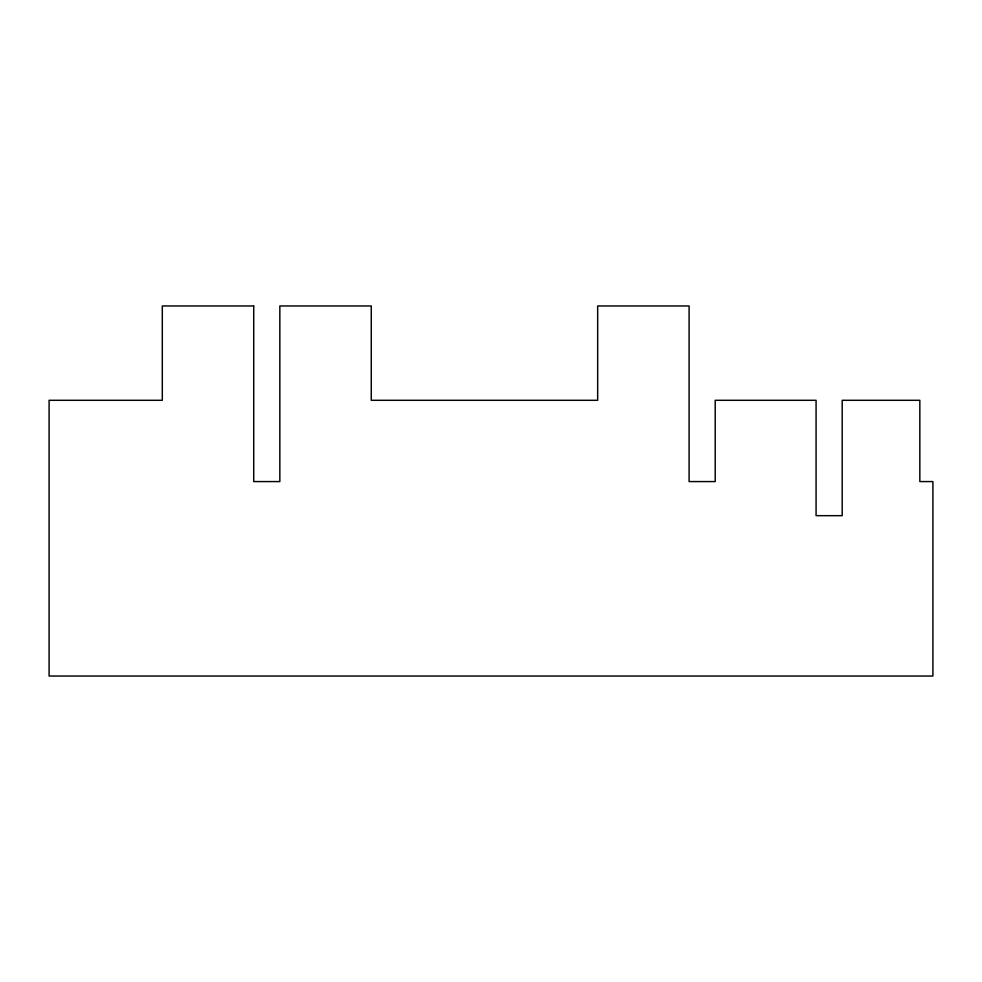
<?xml version="1.0" encoding="UTF-8"?>
<svg xmlns="http://www.w3.org/2000/svg" width="982" height="982" viewBox="0 0 982 982"><rect width="100%" height="100%" fill="white"/><g stroke="black" fill="none" stroke-linecap="round" stroke-linejoin="round"><path stroke-width="1.47" d="M253.724 305.967L162.3 305.967L162.3 400.3L49.1 400.3L49.1 676.033L932.9 676.033L932.9 481.573L919.839 481.573L919.839 400.3L842.2 400.3L842.2 515.673L816.079 515.673L816.079 400.3L715.215 400.3L715.215 481.573L689.094 481.573L689.094 305.967L597.67 305.967L597.67 400.3L371.27 400.3L371.27 305.967L279.845 305.967L279.845 481.573L253.724 481.573L253.724 305.967"/></g></svg>
